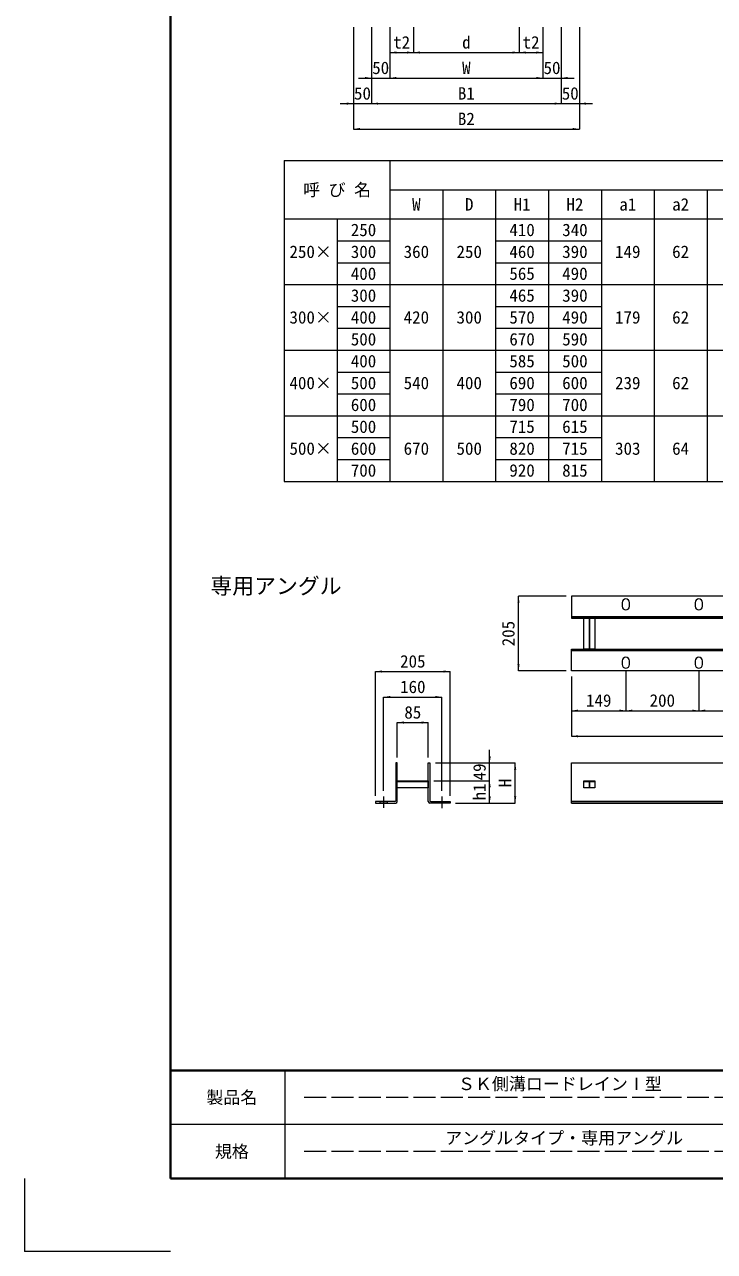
# Model space of a CAD drawing. Units: millimetres at full size. Extents: x 1009 to 10088, y 2190 to 8656.
# Drawn here: x 1009 to 2902, y 2190 to 5557 of the extents above; entities that cross this region are included whole.
import ezdxf
from ezdxf.enums import TextEntityAlignment as Align

# ---------------------------------------------------------------- set-up
doc = ezdxf.new("R2010")
doc.units = ezdxf.units.MM
doc.header["$LTSCALE"] = 10
doc.linetypes.add('DASHED', pattern=[7.5, 6, -1.5])
doc.linetypes.add('USER2', pattern=[57.15, 38.1, -6.35, 6.35, -6.35])
for name, color, linetype, lineweight in [('(0-0)', 4, 'Continuous', 13), ('Defpoints_3', 8, 'Continuous', 0), ('図枠', 7, 'Continuous', 5), ('寸法線', 7, 'Continuous', 9), ('寸法表', 30, 'Continuous', 13), ('補助線', 8, 'USER2', 9)]:
    doc.layers.add(name, color=color, linetype=linetype, lineweight=lineweight)
doc.styles.add('ＭＳ ゴシック', font='')
doc.styles.get('ＭＳ ゴシック').set_extended_font_data('MS Gothic')

# ---------------------------------------------------------------- blocks, each defined once
blk = doc.blocks.new('filled_arrow')
at = {"color": 0, "linetype": 'Continuous', "lineweight": -2}
blk.add_solid([(7.5, 1.25), (0, 0), (7.5, -1.25)], dxfattribs=at)

msp = doc.modelspace()

# ---------------------------------------------------------------- linework, layer by layer
at = {"layer": '(0-0)', "color": 7}
for p, q in [((2510.23, 3988.26), (2510.23, 3928.26)), ((4508.23, 3988.26), (2510.23, 3988.26)), ((2649.23, 3970.76), (2649.23, 3960.76)), ((2669.23, 3960.76), (2669.23, 3970.76)), ((2849.23, 3970.76), (2849.23, 3960.76)), ((2869.23, 3960.76), (2869.23, 3970.76)), ((2510.23, 3932.76), (4508.23, 3932.76)), ((4508.23, 3928.26), (2510.23, 3928.26)), ((2510.23, 3928.26), (4508.23, 3928.26)), ((2544.23, 3928.26), (2559.23, 3928.26)), ((2544.23, 3843.26), (2544.23, 3928.26)), ((2559.23, 3928.26), (2559.23, 3843.26)), ((2559.23, 3928.26), (2574.23, 3928.26)), ((2559.23, 3843.26), (2559.23, 3928.26)), ((2574.23, 3928.26), (2574.23, 3843.26)), ((2510.23, 3843.26), (4508.23, 3843.26)), ((2510.23, 3783.26), (2510.23, 3843.26)), ((2510.23, 3843.26), (4508.23, 3843.26)), ((4508.23, 3838.76), (2510.23, 3838.76)), ((2559.23, 3843.26), (2544.23, 3843.26)), ((2574.23, 3843.26), (2559.23, 3843.26)), ((2649.23, 3810.76), (2649.23, 3800.76)), ((2669.23, 3800.76), (2669.23, 3810.76)), ((2849.23, 3810.76), (2849.23, 3800.76)), ((2869.23, 3800.76), (2869.23, 3810.76)), ((4508.23, 3783.26), (2510.23, 3783.26)), ((2032.22, 3530.76), (2027.72, 3530.76)), ((2027.72, 3530.76), (2027.72, 3427.26)), ((2032.22, 3424.76), (2032.22, 3530.76)), ((2117.22, 3424.76), (2117.22, 3530.76)), ((2117.22, 3530.76), (2121.72, 3530.76)), ((2121.72, 3530.76), (2121.72, 3427.26)), ((2510.23, 3420.76), (2510.23, 3530.76)), ((2510.23, 3530.76), (4508.23, 3530.76)), ((2032.22, 3481.76), (2117.22, 3481.76)), ((2032.22, 3479.66), (2032.22, 3481.76)), ((2117.22, 3479.66), (2032.22, 3479.66)), ((2032.22, 3479.66), (2117.22, 3479.66)), ((2032.22, 3462.66), (2032.22, 3479.66)), ((2117.22, 3481.76), (2117.22, 3479.66)), ((2117.22, 3479.66), (2117.22, 3462.66)), ((2117.22, 3462.66), (2032.22, 3462.66)), ((1972.22, 3425.26), (1972.22, 3420.76)), ((2025.72, 3425.26), (1972.22, 3425.26)), ((1972.22, 3420.76), (2028.22, 3420.76)), ((1984.72, 3420.76), (1984.72, 3425.26)), ((2004.72, 3420.76), (1984.72, 3420.76)), ((2004.72, 3425.26), (2004.72, 3420.76)), ((2177.22, 3420.76), (2121.22, 3420.76)), ((2123.72, 3425.26), (2177.22, 3425.26)), ((2144.72, 3420.76), (2144.72, 3425.26)), ((2164.72, 3420.76), (2144.72, 3420.76)), ((2164.72, 3425.26), (2164.72, 3420.76)), ((2177.22, 3425.26), (2177.22, 3420.76)), ((4508.23, 3425.26), (2510.23, 3425.26)), ((4508.23, 3420.76), (2510.23, 3420.76)), ((2510.23, 3420.76), (4508.23, 3420.76))]:
    msp.add_line(p, q, dxfattribs=at)
at = {"layer": '(0-0)', "color": 7, "linetype": 'DASHED', "lineweight": 9}
for p, q in [((2544.23, 3481.76), (2559.23, 3481.76)), ((2544.23, 3479.66), (2544.23, 3481.76)), ((2559.23, 3479.66), (2544.23, 3479.66)), ((2544.23, 3479.66), (2559.23, 3479.66)), ((2544.23, 3462.66), (2544.23, 3479.66)), ((2559.23, 3481.76), (2574.23, 3481.76)), ((2559.23, 3479.66), (2559.23, 3481.76)), ((2559.23, 3481.76), (2559.23, 3479.66)), ((2559.23, 3479.66), (2574.23, 3479.66)), ((2559.23, 3462.66), (2559.23, 3479.66)), ((2574.23, 3479.66), (2559.23, 3479.66)), ((2559.23, 3479.66), (2559.23, 3462.66)), ((2574.23, 3481.76), (2574.23, 3479.66)), ((2574.23, 3479.66), (2574.23, 3462.66)), ((2559.23, 3462.66), (2544.23, 3462.66)), ((2574.23, 3462.66), (2559.23, 3462.66))]:
    msp.add_line(p, q, dxfattribs=at)
at = {"layer": '(0-0)', "color": 7}
for centre, radius, start, end in [((2659.23, 3970.76), 10, 90, 180), ((2659.23, 3970.76), 10, 0, 90), ((2859.23, 3970.76), 10, 90, 180), ((2859.23, 3970.76), 10, 0, 90), ((2659.23, 3960.76), 10, 180, 270), ((2659.23, 3960.76), 10, 270, 0), ((2859.23, 3960.76), 10, 180, 270), ((2859.23, 3960.76), 10, 270, 0), ((2659.23, 3810.76), 10, 90, 180), ((2659.23, 3810.76), 10, 0, 90), ((2859.23, 3810.76), 10, 90, 180), ((2859.23, 3810.76), 10, 0, 90), ((2659.23, 3800.76), 10, 180, 270), ((2659.23, 3800.76), 10, 270, 0), ((2859.23, 3800.76), 10, 180, 270), ((2859.23, 3800.76), 10, 270, 0), ((2025.72, 3427.26), 2, 270, 0), ((2028.22, 3424.76), 4, 270, 0), ((2121.22, 3424.76), 4, 180, 270), ((2123.72, 3427.26), 2, 180, 270)]:
    msp.add_arc(centre, radius, start, end, dxfattribs=at)
at = {"layer": 'Defpoints_3', "color": 7, "lineweight": 13}
for p in [(1009.46, 2390.37), (1409.46, 2190.37)]:
    msp.add_line(p, (1009.46, 2190.37), dxfattribs=at)
at = {"layer": '図枠', "lineweight": 40}
for p, q in [((1409.46, 7930.37), (1409.46, 2390.37)), ((1409.46, 2390.37), (5009.46, 2390.37))]:
    msp.add_line(p, q, dxfattribs=at)
at = {"layer": '図枠', "lineweight": 13}
for p, q in [((5009.46, 2687.37), (1409.46, 2687.37)), ((1724.46, 2390.37), (1724.46, 2687.37)), ((4109.46, 2538.87), (1409.46, 2538.87))]:
    msp.add_line(p, q, dxfattribs=at)
at = {"layer": '図枠', "linetype": 'DASHED', "lineweight": 9}
for p, q in [((3186.96, 2613.12), (1769.46, 2613.12)), ((3186.96, 2464.62), (1769.46, 2464.62))]:
    msp.add_line(p, q, dxfattribs=at)
at = {"layer": '寸法線'}
for p, q in [((1911.59, 5549.44), (1911.59, 5340)), ((1911.59, 5549.44), (1911.59, 5270.15)), ((1961.59, 5549.44), (1961.59, 5410.15)), ((1961.59, 5549.44), (1961.59, 5340)), ((1961.59, 5549.44), (1961.59, 5340)), ((2011.59, 5549.44), (2011.59, 5480.15)), ((2011.59, 5549.44), (2011.59, 5410.15)), ((2011.59, 5549.44), (2011.59, 5410.15)), ((2076.59, 5549.44), (2076.59, 5480.15)), ((2076.59, 5549.44), (2076.59, 5480.15)), ((2366.59, 5549.44), (2366.59, 5480.15)), ((2366.59, 5549.44), (2366.59, 5480.15)), ((2431.59, 5549.44), (2431.59, 5480.15)), ((2431.59, 5549.44), (2431.59, 5410.15)), ((2431.59, 5549.44), (2431.59, 5410.15)), ((2481.59, 5549.44), (2481.59, 5410.15)), ((2481.59, 5549.44), (2481.59, 5340)), ((2481.59, 5549.44), (2481.59, 5340)), ((2531.59, 5549.44), (2531.59, 5340)), ((2531.59, 5549.44), (2531.59, 5270.15)), ((2011.59, 5480.15), (2076.59, 5480.15)), ((2076.59, 5480.15), (2366.59, 5480.15)), ((2366.59, 5480.15), (2431.59, 5480.15)), ((1925.59, 5410.15), (2047.59, 5410.15)), ((2011.59, 5410.15), (2431.59, 5410.15)), ((2395.59, 5410.15), (2517.59, 5410.15)), ((1875.59, 5340), (1997.59, 5340)), ((1961.59, 5340), (2481.59, 5340)), ((2445.59, 5340), (2567.59, 5340)), ((1911.59, 5270.15), (2531.59, 5270.15)), ((2364.69, 3783.26), (2364.69, 3988.26)), ((2495.23, 3988.26), (2364.69, 3988.26)), ((1972.22, 3781.61), (2177.22, 3781.61)), ((1972.22, 3440.26), (1972.22, 3781.61)), ((2177.22, 3440.26), (2177.22, 3781.61)), ((2495.23, 3783.26), (2364.69, 3783.26)), ((2659.23, 3785.76), (2659.23, 3674.26)), ((2659.23, 3785.76), (2659.23, 3674.26)), ((2859.23, 3785.76), (2859.23, 3674.26)), ((2859.23, 3785.76), (2859.23, 3674.26)), ((2510.23, 3768.26), (2510.23, 3674.26)), ((2510.23, 3768.26), (2510.23, 3604.11)), ((1994.72, 3711.61), (2154.72, 3711.61)), ((1994.72, 3453.84), (1994.72, 3711.61)), ((2154.72, 3453.84), (2154.72, 3711.61)), ((2510.23, 3674.26), (2659.23, 3674.26)), ((2659.23, 3674.26), (2859.23, 3674.26)), ((2859.23, 3674.26), (3159.23, 3674.26)), ((2032.22, 3641.61), (2117.22, 3641.61)), ((2032.22, 3545.76), (2032.22, 3641.61)), ((2117.22, 3545.76), (2117.22, 3641.61)), ((2510.23, 3604.11), (4508.23, 3604.11)), ((2285.52, 3445.76), (2285.52, 3566.76)), ((2136.72, 3530.76), (2285.52, 3530.76)), ((2136.72, 3530.76), (2355.52, 3530.76)), ((2355.52, 3420.76), (2355.52, 3530.76)), ((2132.22, 3481.76), (2285.52, 3481.76)), ((2132.22, 3481.76), (2285.52, 3481.76)), ((2285.52, 3420.76), (2285.52, 3481.76)), ((2192.22, 3420.76), (2285.52, 3420.76)), ((2192.22, 3420.76), (2355.52, 3420.76))]:
    msp.add_line(p, q, dxfattribs=at)
at = {"layer": '寸法線', "linetype": 'USER2'}
for p, q in [((1994.72, 3438.84), (1994.72, 3407.57)), ((2154.72, 3438.84), (2154.72, 3407.17))]:
    msp.add_line(p, q, dxfattribs=at)
at = {"layer": '寸法表'}
for p, q in [((1721.96, 5183.46), (4696.96, 5183.46)), ((1721.96, 5183.46), (1721.96, 4303.46)), ((2011.96, 5183.46), (2011.96, 4303.46)), ((2011.96, 5103.46), (4476.96, 5103.46)), ((2156.96, 5103.46), (2156.96, 4303.46)), ((2301.96, 5103.46), (2301.96, 4303.46)), ((2446.96, 5103.46), (2446.96, 4303.46)), ((2591.96, 5103.46), (2591.96, 4303.46)), ((2736.96, 5103.46), (2736.96, 4303.46)), ((2881.96, 5103.46), (2881.96, 4303.46)), ((1721.96, 5023.46), (4696.96, 5023.46)), ((1866.96, 5023.46), (1866.96, 4303.46)), ((1866.96, 4963.46), (2011.96, 4963.46)), ((2301.96, 4963.46), (2591.96, 4963.46)), ((1866.96, 4903.46), (2011.96, 4903.46)), ((2301.96, 4903.46), (2591.96, 4903.46)), ((1721.96, 4843.46), (3171.96, 4843.46)), ((1866.96, 4783.46), (2011.96, 4783.46)), ((2301.96, 4783.46), (2591.96, 4783.46)), ((1866.96, 4723.46), (2011.96, 4723.46)), ((2301.96, 4723.46), (2591.96, 4723.46)), ((1721.96, 4663.46), (4041.96, 4663.46)), ((1866.96, 4603.46), (2011.96, 4603.46)), ((2301.96, 4603.46), (2591.96, 4603.46)), ((1866.96, 4543.46), (2011.96, 4543.46)), ((2301.96, 4543.46), (2591.96, 4543.46)), ((1721.96, 4483.46), (4041.96, 4483.46)), ((1866.96, 4423.46), (2011.96, 4423.46)), ((2301.96, 4423.46), (2591.96, 4423.46)), ((1866.96, 4363.46), (2011.96, 4363.46)), ((2301.96, 4363.46), (2591.96, 4363.46)), ((1721.96, 4303.46), (4696.96, 4303.46))]:
    msp.add_line(p, q, dxfattribs=at)
at = {"layer": '補助線', "linetype": 'Continuous', "lineweight": 40}
for p, q in [((1409.46, 2687.37), (1409.46, 7827.37)), ((5009.46, 2687.37), (1409.46, 2687.37))]:
    msp.add_line(p, q, dxfattribs=at)

# ---------------------------------------------------------------- block references
at = {"layer": '寸法線', "xscale": 2.4, "yscale": 2.4}
for p in [(2011.59, 5480.15), (2076.59, 5480.15), (2366.59, 5480.15), (2011.59, 5410.15), (2011.59, 5410.15), (2481.59, 5410.15), (1961.59, 5340), (1961.59, 5340), (2531.59, 5340), (1911.59, 5270.15), (1972.22, 3781.61), (1994.72, 3711.61), (2510.23, 3674.26), (2659.23, 3674.26), (2859.23, 3674.26), (2032.22, 3641.61), (2510.23, 3604.11)]:
    msp.add_blockref('filled_arrow', p, dxfattribs=at)
for p, rotation in [((2076.59, 5480.15), 180), ((2366.59, 5480.15), 180), ((2431.59, 5480.15), 180), ((1961.59, 5410.15), 180), ((2431.59, 5410.15), 180), ((2431.59, 5410.15), 180), ((1911.59, 5340), 180), ((2481.59, 5340), 180), ((2481.59, 5340), 180), ((2531.59, 5270.15), 180), ((2364.69, 3988.26), 270), ((2177.22, 3781.61), 180), ((2364.69, 3783.26), 90), ((2154.72, 3711.61), 180), ((2659.23, 3674.26), 180), ((2859.23, 3674.26), 180), ((2117.22, 3641.61), 180), ((2285.52, 3530.76), 90), ((2355.52, 3530.76), 270), ((2285.52, 3481.76), 270), ((2285.52, 3481.76), 270), ((2285.52, 3420.76), 90), ((2355.52, 3420.76), 90)]:
    msp.add_blockref('filled_arrow', p, dxfattribs=dict(at, rotation=rotation))

# ---------------------------------------------------------------- texts
at = {"layer": '(0-0)', "color": 7, "style": 'ＭＳ ゴシック'}
msp.add_text('専用アングル', height=43.99, dxfattribs=at).set_placement((1519.33, 3981.4), align=Align.BOTTOM_LEFT)
at = {"layer": '図枠', "style": 'ＭＳ ゴシック'}
for s, p in [('ＳＫ側溝ロードレインⅠ型', (2478.21, 2650.25)), ('製品名', (1578.21, 2613.12)), (' アングルタイプ・専用アングル', (2478.21, 2501.75)), ('規格', (1578.21, 2464.62))]:
    msp.add_text(s, height=34.18, dxfattribs=at).set_placement(p, align=Align.MIDDLE_CENTER)
at = {"layer": '寸法線', "style": 'ＭＳ ゴシック'}
for s, p in [('t2', (2044.09, 5508.15)), ('d', (2221.59, 5508.15)), ('t2', (2399.09, 5508.15)), ('50', (1986.59, 5438.15)), ('W', (2221.59, 5438.15)), ('50', (2456.59, 5438.15)), ('50', (1936.59, 5368)), ('B1', (2221.59, 5368)), ('50', (2506.59, 5368)), ('B2', (2221.59, 5298.15)), ('205', (2074.72, 3809.61)), ('160', (2074.72, 3739.61)), ('149', (2584.73, 3702.26)), ('200', (2759.23, 3702.26)), ('85', (2074.72, 3669.61))]:
    msp.add_text(s, height=34.18, dxfattribs=at).set_placement(p, align=Align.MIDDLE_CENTER)
for s, p in [('205', (2336.69, 3885.76)), ('49', (2257.52, 3506.26)), ('h1', (2257.52, 3451.26)), ('H', (2327.52, 3475.76))]:
    msp.add_text(s, height=34.18, rotation=90, dxfattribs=at).set_placement(p, align=Align.MIDDLE_CENTER)
at = {"layer": '寸法表', "style": 'ＭＳ ゴシック'}
for s, p in [('呼 び 名', (1866.96, 5103.46)), ('W', (2084.46, 5063.46)), ('D', (2229.46, 5063.46)), ('H1', (2374.46, 5063.46)), ('H2', (2519.46, 5063.46)), ('a1', (2664.46, 5063.46)), ('a2', (2809.46, 5063.46)), ('250', (1939.46, 4993.46)), ('410', (2374.46, 4993.46)), ('340', (2519.46, 4993.46)), ('250×', (1794.46, 4933.46)), ('300', (1939.46, 4933.46)), ('360', (2084.46, 4933.46)), ('250', (2229.46, 4933.46)), ('460', (2374.46, 4933.46)), ('390', (2519.46, 4933.46)), ('149', (2664.46, 4933.46)), ('62', (2809.46, 4933.46)), ('400', (1939.46, 4873.46)), ('565', (2374.46, 4873.46)), ('490', (2519.46, 4873.46)), ('300', (1939.46, 4813.46)), ('465', (2374.46, 4813.46)), ('390', (2519.46, 4813.46)), ('300×', (1794.46, 4753.46)), ('400', (1939.46, 4753.46)), ('420', (2084.46, 4753.46)), ('300', (2229.46, 4753.46)), ('570', (2374.46, 4753.46)), ('490', (2519.46, 4753.46)), ('179', (2664.46, 4753.46)), ('62', (2809.46, 4753.46)), ('500', (1939.46, 4693.46)), ('670', (2374.46, 4693.46)), ('590', (2519.46, 4693.46)), ('400', (1939.46, 4633.46)), ('585', (2374.46, 4633.46)), ('500', (2519.46, 4633.46)), ('400×', (1794.46, 4573.46)), ('500', (1939.46, 4573.46)), ('540', (2084.46, 4573.46)), ('400', (2229.46, 4573.46)), ('690', (2374.46, 4573.46)), ('600', (2519.46, 4573.46)), ('239', (2664.46, 4573.46)), ('62', (2809.46, 4573.46)), ('600', (1939.46, 4513.46)), ('790', (2374.46, 4513.46)), ('700', (2519.46, 4513.46)), ('500', (1939.46, 4453.46)), ('715', (2374.46, 4453.46)), ('615', (2519.46, 4453.46)), ('500×', (1794.46, 4393.46)), ('600', (1939.46, 4393.46)), ('670', (2084.46, 4393.46)), ('500', (2229.46, 4393.46)), ('820', (2374.46, 4393.46)), ('715', (2519.46, 4393.46)), ('303', (2664.46, 4393.46)), ('64', (2809.46, 4393.46)), ('700', (1939.46, 4333.46)), ('920', (2374.46, 4333.46)), ('815', (2519.46, 4333.46))]:
    msp.add_text(s, height=34.18, dxfattribs=at).set_placement(p, align=Align.MIDDLE_CENTER)

doc.saveas('drawing.dxf')
